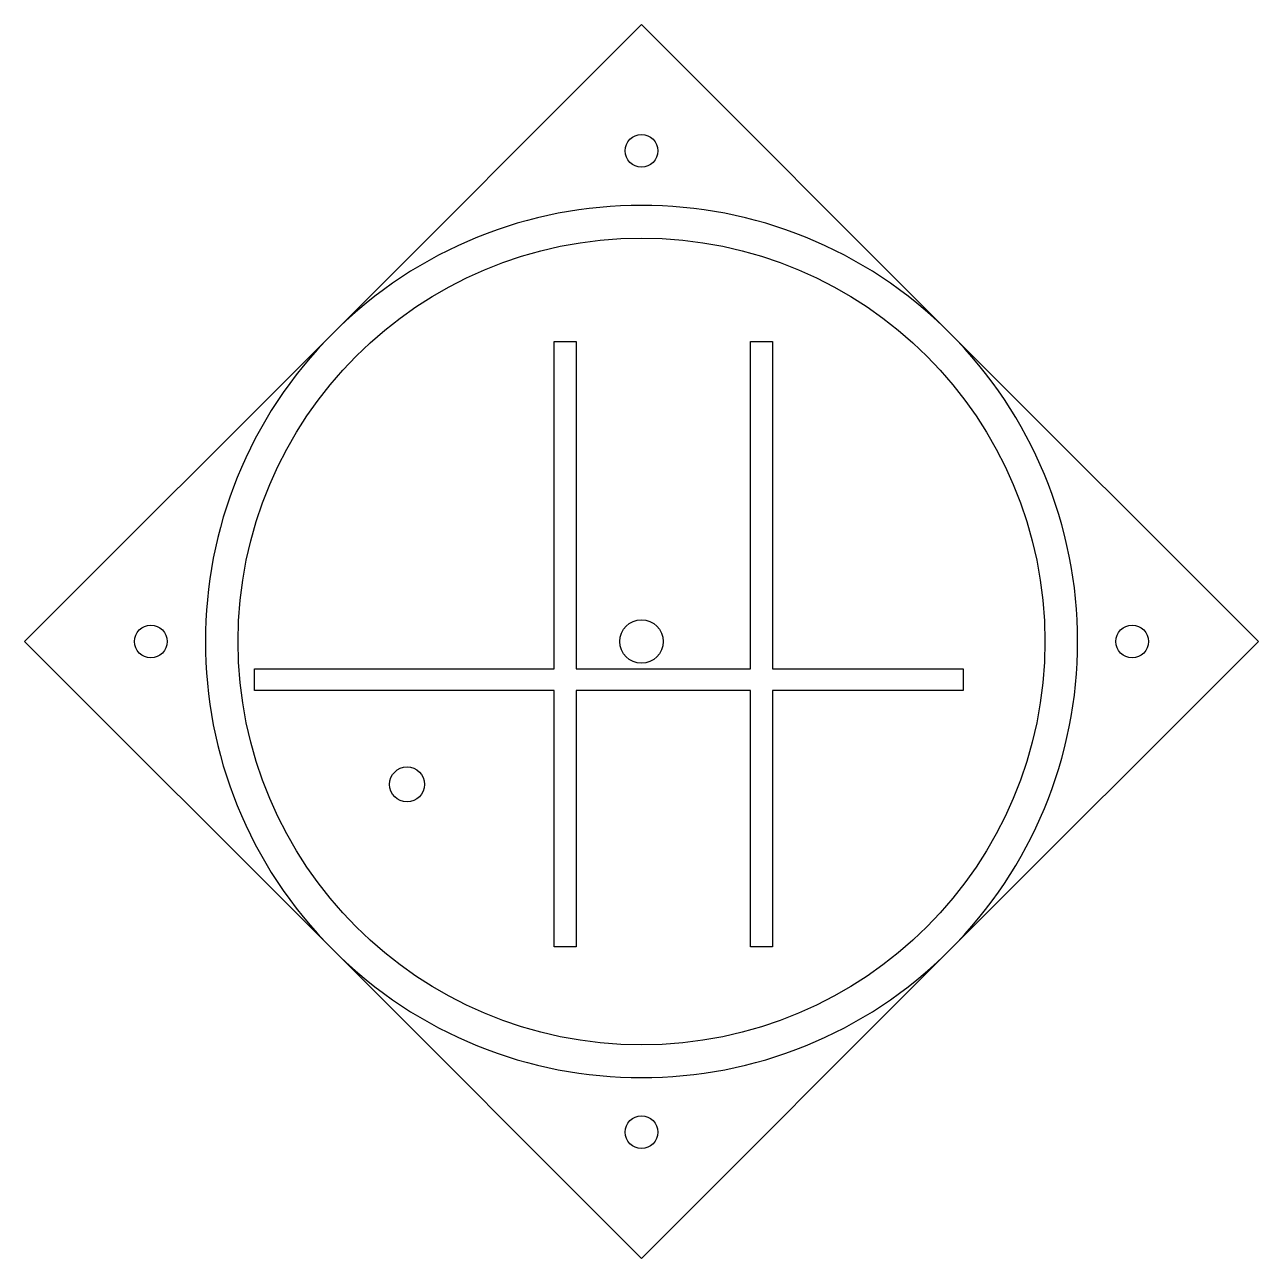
# Model space of a CAD drawing. Extents: x -57 to 57, y -57 to 57.
import ezdxf

# ---------------------------------------------------------------- set-up
doc = ezdxf.new("R2010")
doc.units = 0
doc.layers.get('0').update_dxf_attribs({"linetype": 'continuous'})

# ---------------------------------------------------------------- blocks, each defined once
blk = doc.blocks.new('CUT')
at = {"color": 0}
for p, q in [((-28.28, 28.28), (0, 56.57)), ((0, 56.57), (28.28, 28.28)), ((-56.57, 0), (-28.28, 28.28)), ((28.28, 28.28), (56.57, 0)), ((-8, 27.5), (-6, 27.5)), ((-8, -2.5), (-8, 27.5)), ((-8, 27.5), (-6, 27.5)), ((-6, 27.5), (-6, -2.5)), ((10, 27.5), (12, 27.5)), ((10, -2.5), (10, 27.5)), ((10, 27.5), (12, 27.5)), ((10, -2.5), (10, 27.5)), ((12, 27.5), (12, -2.5)), ((-28.28, -28.28), (-56.57, 0)), ((56.57, 0), (28.28, -28.28)), ((-35.5, -2.5), (-8, -2.5)), ((-35.5, -4.5), (-35.5, -2.5)), ((-35.5, -4.5), (-35.5, -2.5)), ((-6, -2.5), (10, -2.5)), ((12, -2.5), (29.5, -2.5)), ((29.5, -2.5), (29.5, -4.5)), ((-8, -4.5), (-35.5, -4.5)), ((-8, -4.5), (-35.5, -4.5)), ((-8, -28), (-8, -4.5)), ((-8, -28), (-8, -4.5)), ((-6, -4.5), (-6, -28)), ((10, -4.5), (-6, -4.5)), ((10, -4.5), (-6, -4.5)), ((10, -28), (10, -4.5)), ((10, -28), (10, -4.5)), ((12, -4.5), (12, -28)), ((29.5, -4.5), (12, -4.5)), ((-6, -28), (-8, -28)), ((12, -28), (10, -28)), ((0, -56.57), (-28.28, -28.28)), ((28.28, -28.28), (0, -56.57))]:
    blk.add_line(p, q, dxfattribs=at)
for centre, radius in [((0, 45), 1.5), ((0, 0), 37), ((-45, 0), 1.5), ((0, 0), 2), ((45, 0), 1.5), ((-21.5, -13.1), 1.6), ((-21.5, -13.1), 1.6), ((0, -45), 1.5)]:
    blk.add_circle(centre, radius, dxfattribs=at)
for start, end in [(45, 135), (135, -135), (0, 45), (-45, 0), (-135, -45)]:
    blk.add_arc((0, 0), 40, start, end, dxfattribs=at)

msp = doc.modelspace()

# ---------------------------------------------------------------- block references
msp.add_blockref('CUT', (0, 0))

doc.saveas('drawing.dxf')
